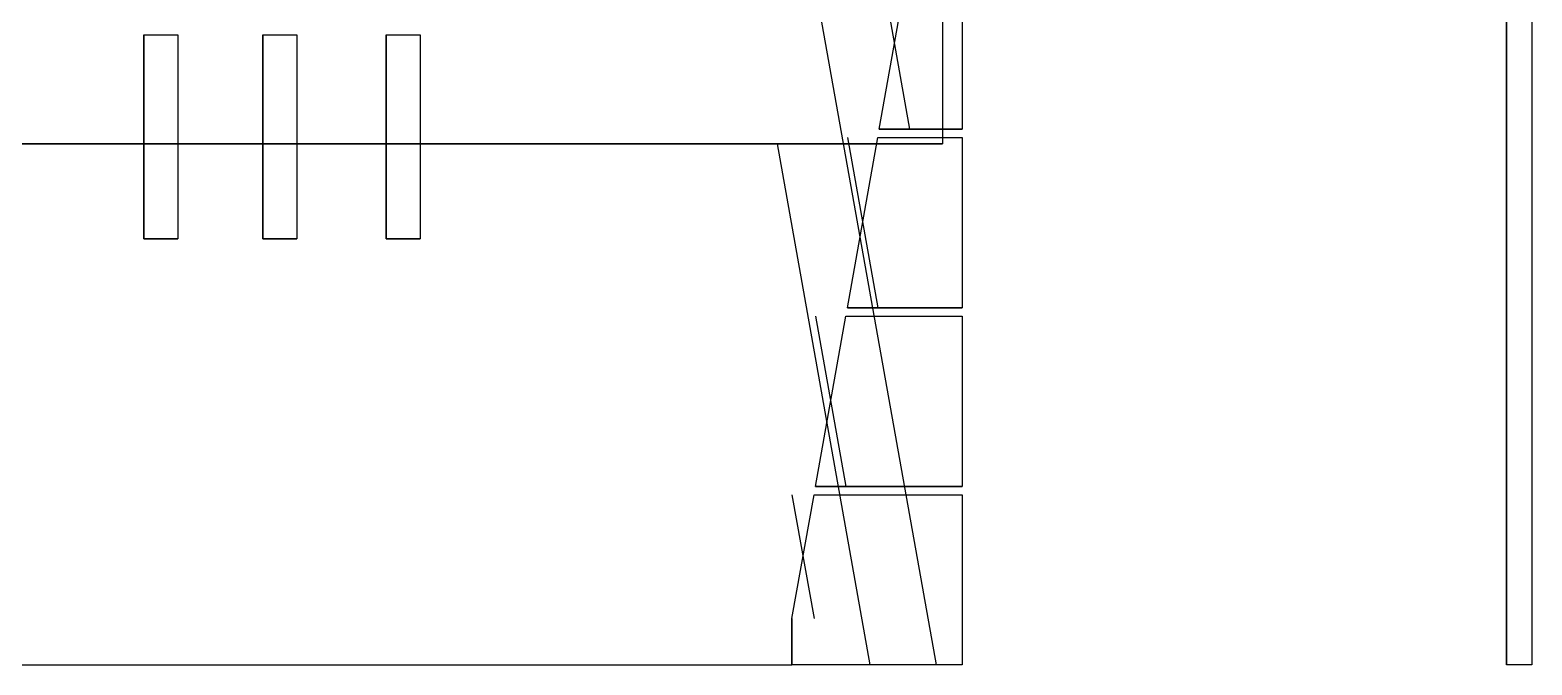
# Model space of a CAD drawing. Header units: metres. Extents: x 2 to 41.8, y 0.2 to 29.5.
# Drawn here: x 18.83 to 26.85, y 5.16 to 8.55 of the extents above; entities that cross this region are included whole.
import ezdxf

# ---------------------------------------------------------------- set-up
doc = ezdxf.new("R2010")
doc.units = ezdxf.units.M

msp = doc.modelspace()

# ---------------------------------------------------------------- linework, layer by layer
for p, q in [((26.7169, 26.3188), (26.7169, 5.1576)), ((26.8533, 26.3188), (26.8533, 5.1576)), ((23.7036, 11.7089), (23.7036, 7.9423)), ((26.7169, 11.7089), (26.7169, 5.1576)), ((22.8196, 9.9311), (23.6689, 5.1576)), ((23.3653, 8.9303), (23.5274, 8.0212)), ((23.3653, 8.9303), (23.5274, 8.0212)), ((19.4351, 8.5257), (19.4351, 7.4348)), ((19.4351, 8.5257), (19.6169, 8.5257)), ((19.6169, 8.5257), (19.6169, 7.4348)), ((20.0715, 8.5257), (20.0715, 7.4348)), ((20.0715, 8.5257), (20.2533, 8.5257)), ((20.2533, 8.5257), (20.2533, 7.4348)), ((20.7306, 8.5257), (20.7306, 7.4348)), ((20.7306, 8.5257), (20.9124, 8.5257)), ((20.9124, 8.5257), (20.9124, 7.4348)), ((23.1952, 7.9758), (23.3572, 7.0667)), ((23.1952, 7.9758), (23.3572, 7.0667)), ((23.3572, 7.9758), (23.8079, 7.9758)), ((23.3572, 7.9758), (23.8079, 7.9758)), ((23.3653, 8.0212), (23.8079, 8.0212)), ((23.3653, 8.0212), (23.8079, 8.0212)), ((17.0558, 7.9423), (23.7036, 7.9423)), ((17.0558, 7.9423), (18.8306, 7.9423)), ((18.8306, 7.9423), (19.4351, 7.9423)), ((19.4351, 7.9423), (19.4351, 7.4348)), ((19.6169, 7.9423), (23.315, 7.9423)), ((19.6169, 7.9423), (19.6169, 7.4348)), ((22.8196, 7.9423), (23.315, 5.1576)), ((19.4351, 7.4348), (19.6169, 7.4348)), ((19.4351, 7.4348), (19.6169, 7.4348)), ((20.0715, 7.4348), (20.2533, 7.4348)), ((20.7306, 7.4348), (20.9124, 7.4348)), ((23.1952, 7.0667), (23.8079, 7.0667)), ((23.1952, 7.0667), (23.8079, 7.0667)), ((23.025, 7.0212), (23.1871, 6.1121)), ((23.025, 7.0212), (23.1871, 6.1121)), ((23.1871, 7.0212), (23.8079, 7.0212)), ((23.1871, 7.0212), (23.8079, 7.0212)), ((23.025, 6.1121), (23.8079, 6.1121)), ((23.025, 6.1121), (23.8079, 6.1121)), ((22.8988, 6.0667), (23.0169, 5.4054)), ((22.8988, 6.0667), (23.0169, 5.4054)), ((22.8988, 5.4054), (22.8988, 5.1576)), ((22.8988, 5.4054), (22.8988, 5.1576)), ((5.626, 5.1576), (22.8196, 5.1576)), ((22.8196, 5.1576), (22.8988, 5.1576))]:
    msp.add_line(p, q)
for points in [[(17.0558, 9.5062), (20.8566, 9.5062), (20.8566, 11.7089), (23.7036, 11.7089), (23.7036, 7.9423), (17.0558, 7.9423), (17.0558, 9.5062)], [(23.3653, 8.0212), (23.5274, 8.9303), (23.8079, 8.9303), (23.8079, 8.0212), (23.3653, 8.0212)], [(23.1952, 7.0667), (23.3572, 7.9758), (23.8079, 7.9758), (23.8079, 7.0667), (23.1952, 7.0667)], [(23.025, 6.1121), (23.1871, 7.0212), (23.8079, 7.0212), (23.8079, 6.1121), (23.025, 6.1121)], [(23.8079, 6.0667), (23.8079, 5.1576), (22.8988, 5.1576), (22.8988, 5.4054), (23.0169, 6.0667), (23.8079, 6.0667)]]:
    msp.add_lwpolyline(points)
for points in [[(26.7169, 11.7089), (26.8533, 11.7089), (26.8533, 5.1576), (26.7169, 5.1576)], [(19.4351, 8.5257), (19.6169, 8.5257), (19.6169, 7.4348), (19.4351, 7.4348)], [(20.0715, 8.5257), (20.2533, 8.5257), (20.2533, 7.4348), (20.0715, 7.4348)], [(20.7306, 8.5257), (20.9124, 8.5257), (20.9124, 7.4348), (20.7306, 7.4348)]]:
    msp.add_lwpolyline(points, close=True)

doc.saveas('drawing.dxf')
